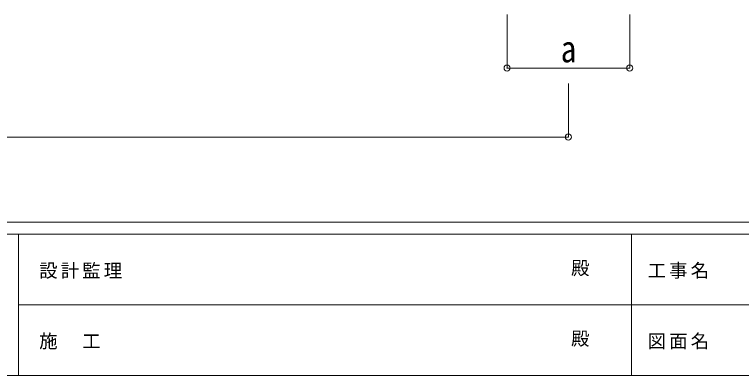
# Model space of a CAD drawing. Units: millimetres at full size, sheet at 1:40; details may follow other scales. Extents: x -11243 to 11243, y -7760 to 7760.
# Drawn here: x -4624 to 119, y -7760 to -5407 of the extents above; entities that cross this region are included whole.
import ezdxf
from ezdxf.enums import TextEntityAlignment as Align

# ---------------------------------------------------------------- set-up
doc = ezdxf.new("R2010")
doc.units = ezdxf.units.MM
doc.header["$LTSCALE"] = 40
doc.header["$PDMODE"] = 32
doc.header["$PDSIZE"] = 40
doc.layers.add('0-6_OTH_LINE', color=6, linetype='Continuous', lineweight=9)
doc.layers.add('F-0_240', color=7, linetype='Continuous', lineweight=9)
doc.styles.add('ＭＳ ゴシック', font='')
doc.styles.get('ＭＳ ゴシック').set_extended_font_data('MS Gothic')

msp = doc.modelspace()

# ---------------------------------------------------------------- linework, layer by layer
at = {"layer": '0-6_OTH_LINE'}
for p, q in [((-1410.03, -5756.14), (-1410.03, -5407.14)), ((-610.03, -5756.14), (-610.03, -5407.14)), ((-610.03, -5756.14), (-1410.03, -5756.14)), ((-1010.03, -6206.14), (-1010.03, -5856.14)), ((-8683.03, -6206.14), (-1010.03, -6206.14))]:
    msp.add_line(p, q, dxfattribs=at)
for p in [(-1410.03, -5756.14), (-610.03, -5756.14), (-1010.03, -6206.14)]:
    msp.add_point(p, dxfattribs=at)
at = {"layer": 'F-0_240', "color": 5}
for p, q in [((-11242.74, -6760), (10677.26, -6760)), ((-11242.74, -6840), (7121.58, -6840)), ((-4598.42, -6840), (-4598.42, -7760)), ((-598.42, -6840), (-598.42, -7760)), ((-4598.42, -7300), (3601.58, -7300)), ((-11242.74, -7760), (10677.26, -7760))]:
    msp.add_line(p, q, dxfattribs=at)

# ---------------------------------------------------------------- texts
at = {"layer": '0-6_OTH_LINE', "color": 7, "style": 'ＭＳ ゴシック', "width": 0.85}
msp.add_text('a', height=176, dxfattribs=at).set_placement((-1060.03, -5771.14), align=Align.BOTTOM_LEFT)
at = {"layer": 'F-0_240', "style": 'ＭＳ ゴシック'}
for p in [(-992.7, -7130), (-992.7, -7590)]:
    msp.add_text('殿', height=87.98, dxfattribs=at).set_placement(p, align=Align.BOTTOM_LEFT)
at = {"layer": 'F-0_240', "char_height": 87.98, "attachment_point": 7, "style": 'ＭＳ ゴシック'}
for s, insert in [('\\T1.17;設計監理', (-4463.32, -7130)), ('\\T1.17;工事名', (-492.95, -7130)), ('\\T1.17;施\u3000工', (-4463.32, -7590)), ('\\T1.17;図面名', (-492.95, -7590))]:
    msp.add_mtext(s, dxfattribs=dict(at, insert=insert))

doc.saveas('drawing.dxf')
